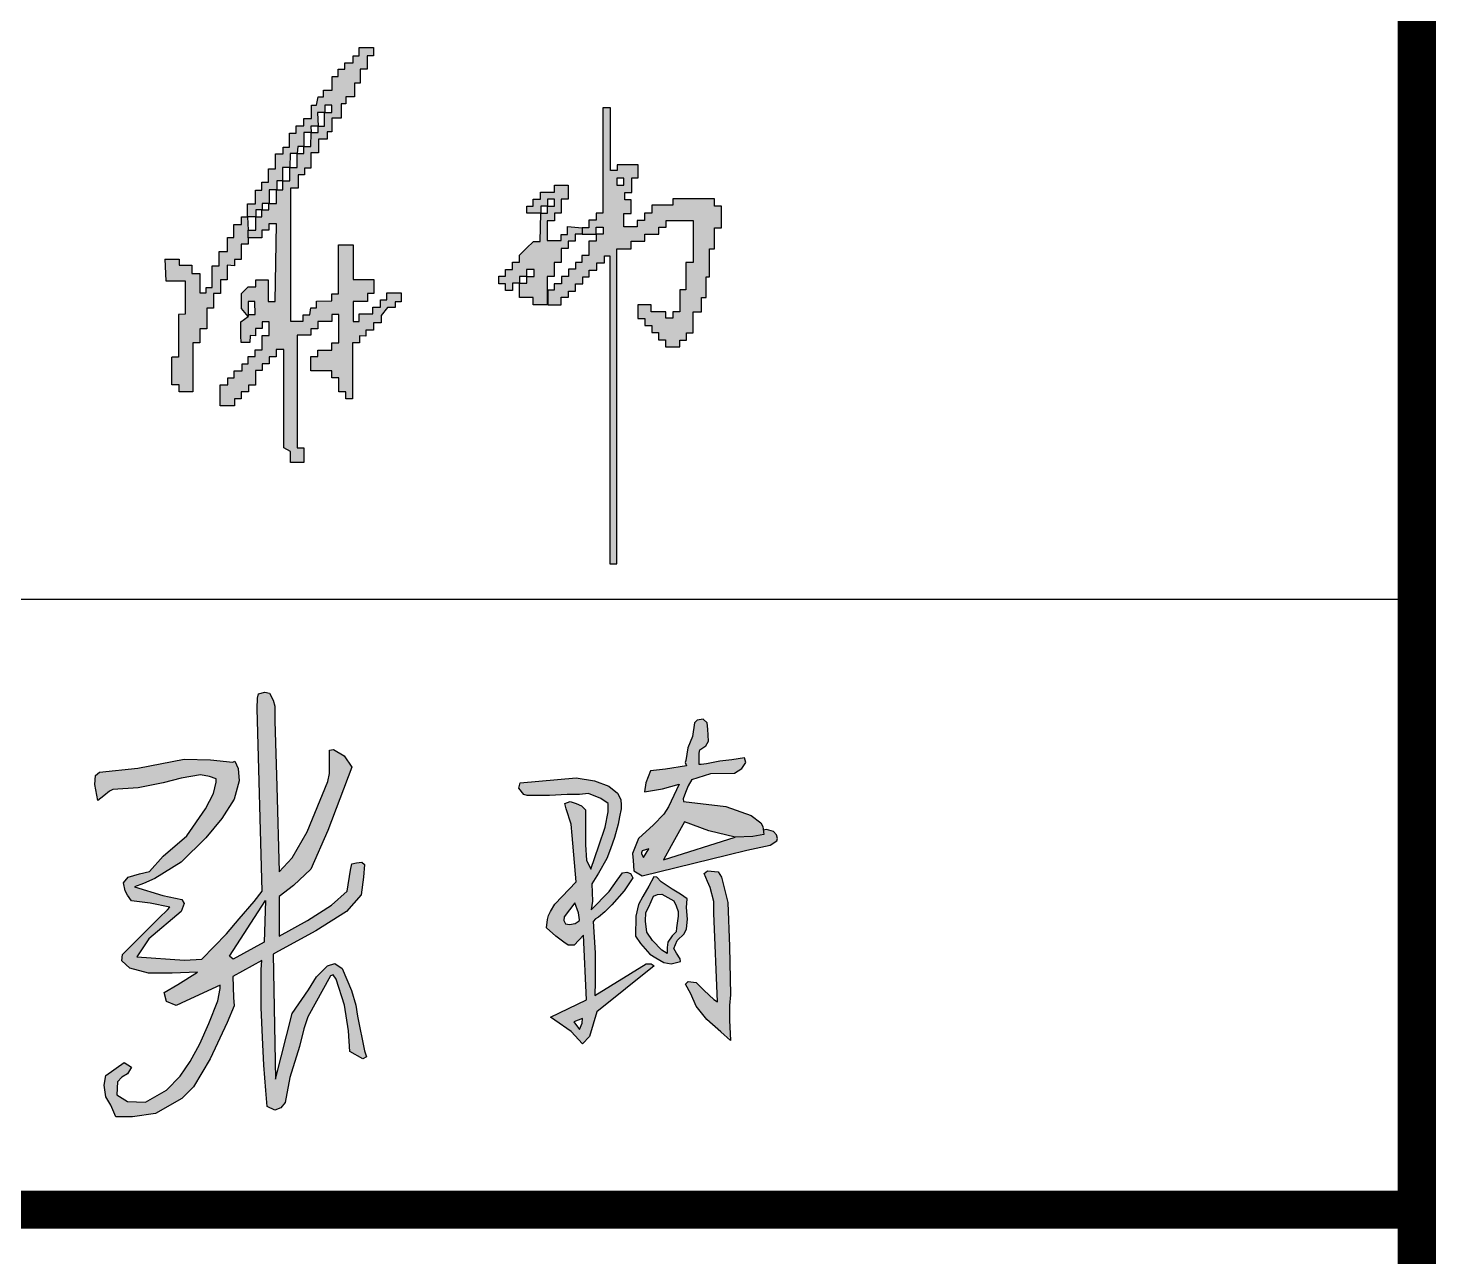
# Model space of a CAD drawing. Header units: inches. Extents: x -1293886 to -986005, y -15154 to 203628.
# Drawn here: x -1215054 to -1213209, y 130166 to 131776 of the extents above; entities that cross this region are included whole.
import ezdxf

# ---------------------------------------------------------------- set-up
doc = ezdxf.new("R2010")
doc.units = ezdxf.units.IN
doc.header["$LTSCALE"] = 100
doc.header["$MEASUREMENT"] = 0
doc.layers.get('0').update_dxf_attribs({"color": 252})
doc.layers.add('TK', color=142, linetype='Continuous')
doc.layers.add('图框', color=7, linetype='Continuous')

# ---------------------------------------------------------------- blocks, each defined once
blk = doc.blocks.new('A$C05385F37')
at = {"layer": 'TK'}
for p, q in [((-8000, -30600), (-1000, -30600)), ((-8000, -31400), (-1000, -31400)), ((-8000, -31400), (-1000, -31400)), ((-8000, -31400.2), (-1000, -31400.2)), ((-8000, -31400.2), (-1000, -31400.2))]:
    blk.add_line(p, q, dxfattribs=at)
at = {"layer": 'TK', "const_width": 50}
for points in [[(-8000, -31400.2), (-1000, -31400.2)], [(-1000, -31400.2), (-8000, -31400.2)], [(-1000, -31400.2), (-8000, -31400.2)]]:
    blk.add_lwpolyline(points, dxfattribs=at)
blk = doc.blocks.new('XIEWEI')
h = blk.add_hatch(color=4)
h.dxf.hatch_style = 1
h.paths.add_polyline_path([(1960753.3, -660033.6), (1960772.3, -660033.6), (1960772.3, -660023), (1960780.7, -660023), (1960780.7, -660004.5), (1960753.3, -660004.5), (1960753.3, -659959.3), (1960734.3, -659959.3), (1960734.3, -660023.5), (1960725.3, -660023.5), (1960725.3, -660032.5), (1960705.2, -660033), (1960705.2, -660042), (1960698, -660042), (1960696.8, -660050.9), (1960687.9, -660050.9), (1960687.9, -660059.3), (1960671.1, -660059.3), (1960671.1, -659885), (1960681.2, -659885), (1960681.2, -659867.6), (1960689.6, -659867.6), (1960689.6, -659858.7), (1960698, -659858.7), (1960698, -659838.6), (1960708, -659838.6), (1960708, -659820.7), (1960719.2, -659820.7), (1960719.2, -659811.2), (1960725.3, -659811.2), (1960725.3, -659793.3), (1960737.6, -659793.3), (1960737.6, -659774.3), (1960743.8, -659774.3), (1960743.8, -659765.4), (1960755, -659765.4), (1960755, -659747.5), (1960762.8, -659747.5), (1960762.8, -659729.1), (1960771.7, -659729.1), (1960771.7, -659711.7), (1960780.1, -659711.7), (1960780.1, -659700.6), (1960761.1, -659700.6), (1960761.1, -659711.7), (1960753.3, -659711.7), (1960753.3, -659720.7), (1960742.7, -659720.7), (1960742.7, -659729.1), (1960733.7, -659729.1), (1960733.7, -659738.6), (1960725.9, -659738.6), (1960725.9, -659756.4), (1960714.7, -659756.4), (1960714.7, -659765.4), (1960707.5, -659765.4), (1960705.3, -659776.2), (1960699, -659776.2), (1960699, -659793.9), (1960688.9, -659793.9), (1960688.9, -659803.4), (1960678.7, -659803.4), (1960678.7, -659812.9), (1960669.9, -659812.9), (1960669.9, -659831.3), (1960661.6, -659831.3), (1960661.6, -659840.2), (1960651.5, -659840.2), (1960651.5, -659859.8), (1960642.6, -659859.8), (1960642.6, -659877), (1960633.7, -659877), (1960633.7, -659887.7), (1960625.5, -659887.7), (1960625.5, -659905.5), (1960614.7, -659905.5), (1960614.7, -659922.6), (1960625.7, -659922.6), (1960625.9, -659913.2), (1960633.9, -659913.2), (1960633.9, -659905.1), (1960643.2, -659905.1), (1960643.2, -659887.2), (1960653.3, -659887.2), (1960653.3, -659875.6), (1960660.9, -659875.6), (1960660.9, -659857.7), (1960670.5, -659857.7), (1960670.6, -659839.7), (1960679.9, -659839.7), (1960680.8, -659830.3), (1960688.8, -659830.3), (1960688.8, -659812), (1960698.2, -659812), (1960698.1, -659803.9), (1960707.6, -659803.9), (1960706.7, -659785.6), (1960716.1, -659785.6), (1960716.1, -659776.2), (1960725.6, -659776.2), (1960725.6, -659785.6), (1960715.7, -659785.6), (1960715.7, -659803.9), (1960707.6, -659803.9), (1960707.6, -659812), (1960698.2, -659812), (1960697.8, -659830.3), (1960688.8, -659830.3), (1960688.8, -659839.7), (1960679.9, -659839.7), (1960679.9, -659857.7), (1960670.5, -659857.7), (1960670.5, -659875.6), (1960661, -659875.6), (1960661, -659887.2), (1960653, -659887.2), (1960653, -659905.1), (1960642.7, -659905.1), (1960642.7, -659913.2), (1960633.7, -659913.2), (1960633.7, -659922.6), (1960625.7, -659922.6), (1960625.7, -659940), (1960615.9, -659940), (1960615.9, -659949.9), (1960633.5, -659949.9), (1960633.5, -659940.2), (1960642.8, -659940.2), (1960642.8, -659931.6), (1960652.8, -659931.6), (1960651, -660033.6), (1960641.9, -660033.6), (1960641.9, -660005.3), (1960625.8, -660005.3), (1960625.8, -660014.5), (1960615.9, -660014.5), (1960606.8, -660022.9), (1960606.8, -660042.7), (1960615.9, -660053), (1960615.9, -660033.6), (1960624.3, -660033.6), (1960625, -660050.6), (1960616.1, -660050.6), (1960615.9, -660053.4), (1960606, -660060.4), (1960606.3, -660078.6), (1960606.7, -660087.4), (1960618.1, -660087.5), (1960618.2, -660078.3), (1960625.5, -660078.6), (1960625.5, -660069), (1960633.9, -660069), (1960633.9, -660060.2), (1960643.1, -660060.2), (1960643.1, -660078.2), (1960634.3, -660078.2), (1960634.3, -660097), (1960625.1, -660097), (1960625.1, -660105.8), (1960615.9, -660105.8), (1960615.9, -660115.4), (1960607.8, -660115.4), (1960607.8, -660124.6), (1960597.5, -660124.6), (1960597.5, -660133.8), (1960589.1, -660133.8), (1960589.1, -660142.9), (1960579.1, -660142.9), (1960579.1, -660170.1), (1960597.9, -660170.1), (1960597.9, -660161), (1960606.7, -660161), (1960606.7, -660152.1), (1960616.3, -660152.1), (1960616.3, -660143.3), (1960625.5, -660143.3), (1960625.5, -660124.2), (1960634.3, -660124.2), (1960634.3, -660115.4), (1960643.1, -660115.4), (1960643.1, -660106.2), (1960652.3, -660106.2), (1960652.3, -660096.6), (1960662.3, -660096.6), (1960662.3, -660225.3), (1960671.1, -660230.2), (1960671.1, -660244.5), (1960688.7, -660244.5), (1960688.7, -660225.3), (1960679.9, -660225.3), (1960680, -660077.6), (1960698, -660077.6), (1960698, -660069.2), (1960707.1, -660069.4), (1960707.1, -660059.8), (1960725.3, -660059.8), (1960725.3, -660050.7), (1960734.6, -660050.7), (1960734.6, -660087.6), (1960725.3, -660087.6), (1960725.3, -660097.4), (1960707.1, -660097.4), (1960707.1, -660105.8), (1960697.7, -660105.8), (1960697.7, -660124.5), (1960725.3, -660124.5), (1960725.3, -660133.8), (1960734.6, -660133.8), (1960734.6, -660142.9), (1960734.6, -660152), (1960744, -660152), (1960744, -660161.1), (1960752.6, -660161.1), (1960752.6, -660142.7), (1960752.4, -660087.6), (1960761.9, -660087.6), (1960761.9, -660078.4), (1960769.8, -660078.9), (1960769.8, -660071), (1960780, -660071), (1960780, -660061.6), (1960790.3, -660061.6), (1960790.3, -660052.1), (1960798.6, -660041.4), (1960808.6, -660041.4), (1960808.6, -660034.2), (1960816.5, -660034.2), (1960816.5, -660022.4), (1960797.5, -660022.4), (1960797.5, -660031.4), (1960789.1, -660031.4), (1960789.1, -660040.9), (1960779, -660040.9), (1960779, -660049.8), (1960761.1, -660049.8), (1960761.1, -660059.9), (1960753.3, -660059.9)])
h = blk.add_hatch(color=4)
h.dxf.hatch_style = 1
h.paths.add_polyline_path([(1961081.2, -659936), (1961081.2, -659945.5), (1961071.9, -659945.5), (1961071.9, -659954.5), (1961062.3, -659954.5), (1961062.3, -659973.2), (1961053.3, -659973.2), (1961053.3, -659982.5), (1961045.1, -659982.5), (1961045.1, -659991.1), (1961035.7, -659991.1), (1961035.7, -660000.9), (1961026.5, -660000.9), (1961026.5, -660010.4), (1961017, -660010.4), (1961017, -660018.8), (1961008.6, -660018.8), (1961008.6, -660037.8), (1961026, -660037.8), (1961026, -660027.8), (1961035.5, -660027.8), (1961035.5, -660019.9), (1961045, -660019.9), (1961045, -660010.4), (1961054.5, -660010.4), (1961054.5, -660001.4), (1961062.9, -660001.4), (1961062.9, -659992.5), (1961073, -659992.5), (1961073, -659983), (1961083, -659983), (1961083, -659973.5), (1961089.9, -659973.5), (1961090, -660377.6), (1961099.1, -660377.6), (1961099.1, -659964.3), (1961117.7, -659964.3), (1961117.7, -659954.6), (1961135.9, -659954.6), (1961135.9, -659945.3), (1961154.1, -659945.3), (1961154.1, -659936), (1961163.8, -659936), (1961163.8, -659927.5), (1961199, -659927.5), (1961199, -659982.4), (1961189.7, -659982.4), (1961189.7, -660018.4), (1961181.6, -660018.4), (1961181.6, -660047), (1961172.3, -660047), (1961172.3, -660055.5), (1961163.4, -660055.5), (1961163.4, -660047), (1961144, -660047), (1961144, -660038.1), (1961126.6, -660038.1), (1961126.6, -660055.9), (1961135.9, -660055.9), (1961135.9, -660065.2), (1961144.8, -660065.2), (1961144.8, -660074.1), (1961153.7, -660074.1), (1961153.7, -660083.7), (1961163, -660083.7), (1961163, -660093), (1961181.6, -660093), (1961181.6, -660084.1), (1961190.5, -660084.1), (1961190.5, -660074.5), (1961199, -660074.5), (1961199, -660057.4), (1961199, -660047), (1961210.2, -660047), (1961210.2, -660037.7), (1961210.2, -660028.1), (1961216, -660028.1), (1961216, -660001.4), (1961220.6, -660001.4), (1961220.6, -659982.4), (1961220.6, -659972), (1961220.6, -659964.7), (1961227.2, -659964.7), (1961227.2, -659936.8), (1961236.1, -659936.8), (1961236.1, -659908.6), (1961227.2, -659908.6), (1961227.2, -659898.9), (1961172.3, -659898.9), (1961172.3, -659907.4), (1961144.8, -659907.4), (1961144.8, -659917.9), (1961135.5, -659917.9), (1961135.5, -659927.2), (1961125.9, -659927.2), (1961125.9, -659935.7), (1961108.1, -659935.7), (1961108.1, -659918.3), (1961117.7, -659918.3), (1961117.7, -659900.1), (1961109.6, -659900.1), (1961109.6, -659890.7), (1961118.6, -659890.7), (1961118.6, -659880.4), (1961118.6, -659871.4), (1961127.2, -659871.4), (1961127.2, -659854.3), (1961108.7, -659854.3), (1961099.7, -659854.3), (1961099.7, -659862), (1961090.7, -659862), (1961090.7, -659779.9), (1961080.6, -659779.9), (1961080.6, -659917.9), (1961071.9, -659917.9), (1961071.9, -659926.8), (1961062.4, -659926.8), (1961062.4, -659936.9), (1961053.5, -659936.9), (1961053.5, -659945.5), (1961071.9, -659945.5), (1961071.9, -659936)])
h.paths.add_polyline_path([(1961099.1, -659881), (1961099.1, -659871.8), (1961108.1, -659871.8), (1961108.1, -659881)], flags=16)
h = blk.add_hatch(color=4)
h.dxf.hatch_style = 1
h.paths.add_polyline_path([(1960998.7, -659954.7), (1960989.9, -659954.7), (1960980.6, -659963.8), (1960971.4, -659973), (1960971.4, -659982.1), (1960962.3, -659982.1), (1960962.3, -659991.6), (1960953.2, -659991.6), (1960953.2, -660000.4), (1960944.5, -660000.4), (1960944.5, -660010.2), (1960953.3, -660010.2), (1960953.3, -660019), (1960962.5, -660019), (1960962.5, -660009.7), (1960971.5, -660009.7), (1960971.6, -660000.7), (1960980.6, -660000.7), (1960980.6, -659991.5), (1960990.8, -659991.5), (1960990.8, -660000.6), (1960980.9, -660000.6), (1960980.9, -660009.7), (1960971.5, -660009.7), (1960971.5, -660028.2), (1960989.6, -660028.2), (1960989.6, -660037.7), (1961007.6, -660037.7), (1961007.6, -660000.8), (1961017, -660000.8), (1961017, -659982.3), (1961026.3, -659982.3), (1961026.3, -659964), (1961035.3, -659964), (1961035.3, -659954.5), (1961044.3, -659954.5), (1961044.3, -659945.5), (1961053.5, -659945.5), (1961053.5, -659936.9), (1961034.3, -659935.4), (1961034.3, -659945.7), (1961026.3, -659945.7), (1961026.3, -659953.7), (1961017.8, -659953.7), (1961007.9, -659953.7), (1961007.9, -659945.1), (1961007.9, -659927.8), (1961017.3, -659927.8), (1961017.3, -659917.8), (1961026, -659917.8), (1961026, -659899.3), (1961035.1, -659899.3), (1961035.1, -659881), (1961017.4, -659881), (1961017.4, -659890.3), (1961008, -659890.3), (1960998.8, -659890.3), (1960998.8, -659899.6), (1960989.6, -659899.6), (1960989.6, -659908.4), (1960980.9, -659908.4), (1960980.9, -659917.7), (1960999.4, -659917.7), (1960999.4, -659908.8), (1961008, -659908.8), (1961008.1, -659899.5), (1961017.2, -659899.5), (1961017.2, -659908.8), (1961008, -659908.8), (1961008, -659917.7), (1960999.4, -659917.7)])
h = blk.add_hatch(color=4)
h.dxf.hatch_style = 1
h.paths.add_polyline_path([(1960561.4, -660042.1), (1960570.2, -660042.1), (1960570.2, -660023.1), (1960579.7, -660023.1), (1960579.3, -660005.1), (1960588.3, -660005.1), (1960588.3, -659986.1), (1960598, -659986.8), (1960598, -659978.6), (1960606.6, -659978.6), (1960606.6, -659958.5), (1960615.9, -659958.5), (1960615.9, -659949.9), (1960615.9, -659940), (1960614.7, -659922.6), (1960607.1, -659922.6), (1960607.1, -659932.7), (1960596.9, -659932.7), (1960596.9, -659949.8), (1960588.7, -659949.8), (1960588.7, -659968.2), (1960577.9, -659968.2), (1960577.9, -659986.6), (1960568.4, -659986.6), (1960568.4, -659997.4), (1960568.4, -660015.1), (1960560.8, -660015.1), (1960560.8, -660022.1), (1960552.6, -660022.1), (1960552.6, -659996.7), (1960541.8, -659996.7), (1960541.8, -659985.9), (1960525.3, -659985.9), (1960525.3, -659978), (1960506.7, -659978), (1960507.7, -660006.3), (1960533.3, -660006.3), (1960533.3, -660050.2), (1960524.6, -660050.6), (1960524.6, -660106.4), (1960515.6, -660106.4), (1960515.5, -660142.6), (1960525.3, -660142.6), (1960525.3, -660151.8), (1960543.4, -660151.8), (1960543.4, -660087.9), (1960552.5, -660087.9), (1960552.5, -660069.3), (1960561.4, -660069.3)])
at = {"color": 4}
for points in [[(1960506.7, -659978), (1960525.3, -659978), (1960525.3, -659985.9), (1960541.8, -659985.9), (1960541.8, -659996.7), (1960552.6, -659996.7), (1960552.6, -660022.1), (1960560.8, -660022.1), (1960560.8, -660015.1), (1960568.4, -660015.1), (1960568.4, -659997.4), (1960568.4, -659986.6), (1960577.9, -659986.6), (1960577.9, -659968.2), (1960588.7, -659968.2), (1960588.7, -659949.8), (1960596.9, -659949.8), (1960596.9, -659932.7), (1960607.1, -659932.7), (1960607.1, -659922.6), (1960614.7, -659922.6), (1960614.7, -659905.5), (1960625.5, -659905.5), (1960625.5, -659887.7), (1960633.7, -659887.7), (1960633.7, -659877), (1960642.6, -659877), (1960642.6, -659859.8), (1960651.5, -659859.8), (1960651.5, -659840.2), (1960661.6, -659840.2), (1960661.6, -659831.3), (1960669.9, -659831.3), (1960669.9, -659812.9), (1960678.7, -659812.9), (1960678.7, -659803.4), (1960688.9, -659803.4), (1960688.9, -659793.9), (1960699, -659793.9), (1960699, -659776.2), (1960705.3, -659776.2), (1960707.5, -659765.4), (1960714.7, -659765.4), (1960714.7, -659756.4), (1960725.9, -659756.4), (1960725.9, -659738.6), (1960733.7, -659738.6), (1960733.7, -659729.1), (1960742.7, -659729.1), (1960742.7, -659720.7), (1960753.3, -659720.7), (1960753.3, -659711.7), (1960761.1, -659711.7), (1960761.1, -659700.6), (1960780.1, -659700.6), (1960780.1, -659711.7), (1960771.7, -659711.7), (1960771.7, -659729.1), (1960762.8, -659729.1), (1960762.8, -659747.5), (1960755, -659747.5), (1960755, -659765.4), (1960743.8, -659765.4), (1960743.8, -659774.3), (1960737.6, -659774.3), (1960737.6, -659793.3), (1960725.3, -659793.3), (1960725.3, -659811.2), (1960719.2, -659811.2), (1960719.2, -659820.7), (1960708, -659820.7), (1960708, -659838.6), (1960698, -659838.6), (1960698, -659858.7), (1960689.6, -659858.7), (1960689.6, -659867.6), (1960681.2, -659867.6), (1960681.2, -659885), (1960671.1, -659885), (1960671.1, -660059.3), (1960687.9, -660059.3), (1960687.9, -660050.9), (1960696.8, -660050.9), (1960698, -660042), (1960705.2, -660042), (1960705.2, -660033), (1960725.3, -660032.5), (1960725.3, -660023.5), (1960734.3, -660023.5), (1960734.3, -659959.3), (1960753.3, -659959.3), (1960753.3, -660004.5), (1960780.7, -660004.5), (1960780.7, -660023), (1960772.3, -660023), (1960772.3, -660033.6), (1960753.3, -660033.6), (1960753.3, -660059.9), (1960761.1, -660059.9), (1960761.1, -660049.8), (1960779, -660049.8), (1960779, -660040.9), (1960789.1, -660040.9), (1960789.1, -660031.4), (1960797.5, -660031.4), (1960797.5, -660022.4), (1960816.5, -660022.4), (1960816.5, -660034.2), (1960808.6, -660034.2), (1960808.6, -660041.4), (1960798.6, -660041.4), (1960790.3, -660052.1), (1960790.3, -660061.6), (1960780, -660061.6), (1960780, -660071), (1960769.8, -660071), (1960769.8, -660078.9), (1960761.9, -660078.4), (1960761.9, -660087.6), (1960752.4, -660087.6), (1960752.6, -660142.7), (1960752.6, -660161.1), (1960744, -660161.1), (1960744, -660152), (1960734.6, -660152), (1960734.6, -660142.9), (1960734.6, -660133.8), (1960725.3, -660133.8), (1960725.3, -660124.5), (1960697.7, -660124.5), (1960697.7, -660105.8), (1960707.1, -660105.8), (1960707.1, -660097.4), (1960725.3, -660097.4), (1960725.3, -660087.6), (1960734.6, -660087.6), (1960734.6, -660050.7), (1960725.3, -660050.7), (1960725.3, -660059.8), (1960707.1, -660059.8), (1960707.1, -660069.4), (1960698, -660069.2), (1960698, -660077.6), (1960680, -660077.6), (1960679.9, -660225.3), (1960688.7, -660225.3), (1960688.7, -660244.5), (1960671.1, -660244.5), (1960671.1, -660230.2), (1960662.3, -660225.3), (1960662.3, -660096.6), (1960652.3, -660096.6), (1960652.3, -660106.2), (1960643.1, -660106.2), (1960643.1, -660115.4), (1960634.3, -660115.4), (1960634.3, -660124.2), (1960625.5, -660124.2), (1960625.5, -660143.3), (1960616.3, -660143.3), (1960616.3, -660152.1), (1960606.7, -660152.1), (1960606.7, -660161), (1960597.9, -660161), (1960597.9, -660170.1), (1960579.1, -660170.1), (1960579.1, -660142.9), (1960589.1, -660142.9), (1960589.1, -660133.8), (1960597.5, -660133.8), (1960597.5, -660124.6), (1960607.8, -660124.6), (1960607.8, -660115.4), (1960615.9, -660115.4), (1960615.9, -660105.8), (1960625.1, -660105.8), (1960625.1, -660097), (1960634.3, -660097), (1960634.3, -660078.2), (1960643.1, -660078.2), (1960643.1, -660060.2), (1960633.9, -660060.2), (1960633.9, -660069), (1960625.5, -660069), (1960625.5, -660078.6), (1960618.2, -660078.3), (1960618.1, -660087.5), (1960606.7, -660087.4), (1960606.7, -660087.4), (1960606.3, -660078.6), (1960606, -660060.4), (1960615.9, -660053.4), (1960615.9, -660053.4), (1960616.1, -660050.6), (1960625, -660050.6), (1960624.3, -660033.6), (1960615.9, -660033.6), (1960615.9, -660053), (1960606.8, -660042.7), (1960606.8, -660022.9), (1960615.9, -660014.5), (1960625.8, -660014.5), (1960625.8, -660005.3), (1960641.9, -660005.3), (1960641.9, -660033.6), (1960641.9, -660033.6), (1960641.9, -660033.6), (1960651, -660033.6), (1960651, -660033.6), (1960651, -660033.6)], [(1960615.9, -659949.9), (1960615.9, -659940), (1960625.7, -659940), (1960625.7, -659922.6), (1960633.7, -659922.6), (1960633.7, -659913.2), (1960642.7, -659913.2), (1960642.7, -659905.1), (1960653, -659905.1), (1960653, -659887.2), (1960661, -659887.2), (1960661, -659875.6), (1960670.5, -659875.6), (1960670.5, -659857.7), (1960679.9, -659857.7), (1960679.9, -659839.7), (1960688.8, -659839.7), (1960688.8, -659830.3), (1960697.8, -659830.3), (1960698.2, -659812), (1960707.6, -659812), (1960707.6, -659803.9), (1960715.7, -659803.9), (1960715.7, -659785.6), (1960725.6, -659785.6), (1960725.6, -659776.2), (1960716.1, -659776.2), (1960716.1, -659785.6), (1960706.7, -659785.6), (1960707.6, -659803.9), (1960698.1, -659803.9), (1960698.2, -659812), (1960688.8, -659812), (1960688.8, -659830.3), (1960680.8, -659830.3), (1960679.9, -659839.7), (1960670.6, -659839.7), (1960670.5, -659857.7), (1960660.9, -659857.7), (1960660.9, -659875.6), (1960653.3, -659875.6), (1960653.3, -659887.2), (1960643.2, -659887.2), (1960643.2, -659905.1), (1960633.9, -659905.1), (1960633.9, -659913.2), (1960625.9, -659913.2), (1960625.7, -659922.6), (1960614.7, -659922.6), (1960615.9, -659940)], [(1961090, -660377.6), (1961099.1, -660377.6), (1961099.1, -659964.3), (1961117.7, -659964.3), (1961117.7, -659954.6), (1961135.9, -659954.6), (1961135.9, -659945.3), (1961154.1, -659945.3), (1961154.1, -659936), (1961163.8, -659936), (1961163.8, -659927.5), (1961199, -659927.5), (1961199, -659982.4), (1961189.7, -659982.4), (1961189.7, -660018.4), (1961181.6, -660018.4), (1961181.6, -660047), (1961172.3, -660047), (1961172.3, -660055.5), (1961163.4, -660055.5), (1961163.4, -660047), (1961144, -660047), (1961144, -660038.1), (1961126.6, -660038.1), (1961126.6, -660055.9), (1961135.9, -660055.9), (1961135.9, -660065.2), (1961144.8, -660065.2), (1961144.8, -660074.1), (1961153.7, -660074.1), (1961153.7, -660083.7), (1961163, -660083.7), (1961163, -660093), (1961181.6, -660093), (1961181.6, -660084.1), (1961190.5, -660084.1), (1961190.5, -660074.5), (1961199, -660074.5), (1961199, -660057.4), (1961199, -660047), (1961210.2, -660047), (1961210.2, -660037.7), (1961210.2, -660028.1), (1961216, -660028.1), (1961216, -660001.4), (1961220.6, -660001.4), (1961220.6, -659982.4), (1961220.6, -659972), (1961220.6, -659964.7), (1961227.2, -659964.7), (1961227.2, -659936.8), (1961236.1, -659936.8), (1961236.1, -659908.6), (1961227.2, -659908.6), (1961227.2, -659898.9), (1961172.3, -659898.9), (1961172.3, -659907.4), (1961144.8, -659907.4), (1961144.8, -659917.9), (1961135.5, -659917.9), (1961135.5, -659927.2), (1961125.9, -659927.2), (1961125.9, -659935.7), (1961108.1, -659935.7), (1961108.1, -659918.3), (1961117.7, -659918.3), (1961117.7, -659900.1), (1961109.6, -659900.1), (1961109.6, -659890.7), (1961118.6, -659890.7), (1961118.6, -659880.4), (1961118.6, -659871.4), (1961127.2, -659871.4), (1961127.2, -659854.3), (1961108.7, -659854.3), (1961099.7, -659854.3), (1961099.7, -659862), (1961090.7, -659862), (1961090.7, -659779.9), (1961080.6, -659779.9), (1961080.6, -659917.9), (1961071.9, -659917.9), (1961071.9, -659926.8), (1961062.4, -659926.8), (1961062.4, -659936.9), (1961053.5, -659936.9), (1961053.5, -659945.5), (1961071.9, -659945.5), (1961071.9, -659936), (1961081.2, -659936), (1961081.2, -659945.5), (1961071.9, -659945.5), (1961071.9, -659954.5), (1961062.3, -659954.5), (1961062.3, -659973.2), (1961053.3, -659973.2), (1961053.3, -659982.5), (1961045.1, -659982.5), (1961045.1, -659991.1), (1961035.7, -659991.1), (1961035.7, -660000.9), (1961026.5, -660000.9), (1961026.5, -660010.4), (1961017, -660010.4), (1961017, -660018.8), (1961008.6, -660018.8), (1961008.6, -660037.8), (1961026, -660037.8), (1961026, -660027.8), (1961035.5, -660027.8), (1961035.5, -660019.9), (1961045, -660019.9), (1961045, -660010.4), (1961054.5, -660010.4), (1961054.5, -660001.4), (1961062.9, -660001.4), (1961062.9, -659992.5), (1961073, -659992.5), (1961073, -659983), (1961083, -659983), (1961083, -659973.5), (1961089.9, -659973.5), (1961090, -660377.6)], [(1960999.4, -659917.7), (1960980.9, -659917.7), (1960980.9, -659908.4), (1960989.6, -659908.4), (1960989.6, -659899.6), (1960998.8, -659899.6), (1960998.8, -659890.3), (1961008, -659890.3), (1961017.4, -659890.3), (1961017.4, -659881), (1961035.1, -659881), (1961035.1, -659899.3), (1961026, -659899.3), (1961026, -659917.8), (1961017.3, -659917.8), (1961017.3, -659927.8), (1961007.9, -659927.8), (1961007.9, -659945.1), (1961007.9, -659953.7), (1961017.8, -659953.7), (1961026.3, -659953.7), (1961026.3, -659945.7), (1961034.3, -659945.7), (1961034.3, -659935.4), (1961053.5, -659936.9), (1961053.5, -659945.5), (1961044.3, -659945.5), (1961044.3, -659954.5), (1961035.3, -659954.5), (1961035.3, -659964), (1961026.3, -659964), (1961026.3, -659982.3), (1961017, -659982.3), (1961017, -660000.8), (1961007.6, -660000.8), (1961007.6, -660037.7), (1960989.6, -660037.7), (1960989.6, -660028.2), (1960971.5, -660028.2), (1960971.5, -660009.7), (1960980.9, -660009.7), (1960980.9, -660000.6), (1960990.8, -660000.6), (1960990.8, -659991.5), (1960980.9, -659991.5), (1960980.6, -659991.5), (1960980.6, -660000.7), (1960971.6, -660000.7), (1960971.5, -660009.7), (1960962.5, -660009.7), (1960962.5, -660019), (1960953.3, -660019), (1960953.3, -660010.2), (1960944.5, -660010.2), (1960944.5, -660000.4), (1960953.2, -660000.4), (1960953.2, -659991.6), (1960962.3, -659991.6), (1960962.3, -659982.1), (1960971.4, -659982.1), (1960971.4, -659973), (1960980.6, -659963.8), (1960980.6, -659963.8), (1960989.9, -659954.7), (1960998.7, -659954.7), (1960999.4, -659917.7)], [(1961099.1, -659872), (1961099.1, -659881), (1961108.1, -659881), (1961108.1, -659871.8), (1961099.1, -659871.8)], [(1961008, -659908.8), (1961017.2, -659908.8), (1961017.2, -659899.5), (1961008.1, -659899.5), (1961008, -659908.8)], [(1960999.4, -659908.8), (1960999.4, -659917.7), (1961008, -659917.7), (1961008, -659908.8), (1960999.4, -659908.8)], [(1960651, -660033.6), (1960652.8, -659931.6), (1960642.8, -659931.6), (1960642.8, -659940.2), (1960633.5, -659940.2), (1960633.5, -659949.9), (1960615.9, -659949.9), (1960615.9, -659958.5), (1960606.6, -659958.5), (1960606.6, -659978.6), (1960598, -659978.6), (1960598, -659986.8), (1960588.3, -659986.1), (1960588.3, -660005.1), (1960579.3, -660005.1), (1960579.7, -660023.1), (1960570.2, -660023.1), (1960570.2, -660042.1), (1960561.4, -660042.1), (1960561.4, -660069.3), (1960552.5, -660069.3), (1960552.5, -660087.9), (1960543.4, -660087.9), (1960543.4, -660151.8), (1960525.3, -660151.8), (1960525.3, -660142.6), (1960515.5, -660142.6), (1960515.6, -660106.4)], [(1960506.7, -659978), (1960507.7, -660006.3), (1960533.3, -660006.3), (1960533.3, -660050.2), (1960524.6, -660050.6), (1960524.6, -660106.4), (1960515.6, -660106.4)]]:
    blk.add_lwpolyline(points, dxfattribs=at)
blk = doc.blocks.new('张琦')
h = blk.add_hatch(color=4)
h.dxf.hatch_style = 1
h.paths.add_polyline_path([(1960641.2, -660389.7), (1960630.9, -660403.3), (1960611.4, -660426), (1960594.5, -660445.5), (1960562.1, -660478.5), (1960539.4, -660479.8), (1960476.9, -660475.7), (1960492.7, -660452), (1960535, -660416.3), (1960539, -660405.8), (1960536.3, -660400.5), (1960511.2, -660395.2), (1960474.1, -660384), (1960486, -660379.6), (1960500.6, -660372.9), (1960535.3, -660351.6), (1960567.4, -660319.6), (1960588.7, -660294.2), (1960604.8, -660268.9), (1960611.4, -660244.8), (1960610.1, -660228.8), (1960605.5, -660219.3), (1960602.8, -660220.3), (1960573.8, -660217.6), (1960539.2, -660216.5), (1960478.4, -660228.2), (1960428.3, -660233.6), (1960423, -660237.8), (1960422.2, -660249.7), (1960425.9, -660270.6), (1960434, -660264.7), (1960441.4, -660258.3), (1960445.7, -660256.2), (1960478.7, -660254), (1960511.7, -660247.6), (1960535.2, -660241.3), (1960560.7, -660237), (1960572.5, -660239.1), (1960581, -660242.3), (1960581, -660246.6), (1960577.8, -660261.5), (1960567.1, -660281.7), (1960542.6, -660316.9), (1960511.7, -660343.5), (1960493.6, -660363.7), (1960480.8, -660366.9), (1960465.9, -660371.2), (1960459.5, -660378.6), (1960461.7, -660389.3), (1960464.9, -660394.6), (1960470.2, -660402.1), (1960494.7, -660405.3), (1960520.3, -660410.6), (1960517.1, -660413.8), (1960506.4, -660424.4), (1960478.7, -660452.1), (1960458.5, -660472.4), (1960457.4, -660480.9), (1960468.1, -660490.5), (1960492.6, -660496.9), (1960523.5, -660496.9), (1960556.5, -660495.8), (1960530.9, -660511.8), (1960512.8, -660522.4), (1960516, -660534.1), (1960528.8, -660539.5), (1960541.6, -660533.1), (1960586.3, -660512.8), (1960586.3, -660517.1), (1960583.1, -660533.1), (1960571.4, -660562.9), (1960559.7, -660589.5), (1960546.9, -660612.9), (1960534.1, -660632.1), (1960516, -660650.2), (1960488.3, -660666.2), (1960464.9, -660665.1), (1960451, -660656.6), (1960451.6, -660639.6), (1960457.4, -660633.2), (1960464.9, -660628.9), (1960470.2, -660620.4), (1960460.6, -660614), (1960436.6, -660631), (1960434.4, -660644), (1960436.6, -660659.2), (1960443.1, -660670), (1960449.6, -660685.2), (1960471.3, -660685.2), (1960501.6, -660680.8), (1960536.3, -660661.3), (1960551.5, -660646.2), (1960573.2, -660609.3), (1960595.4, -660561.7), (1960604.7, -660539.7), (1960603.9, -660528.7), (1960603, -660501.6), (1960641.1, -660480.4), (1960640.3, -660492.3), (1960640.3, -660542.2), (1960642, -660581.2), (1960643.7, -660617.6), (1960646.2, -660650.6), (1960647.9, -660671.8), (1960658.1, -660676.8), (1960665.7, -660673.5), (1960671.6, -660666.7), (1960677.5, -660633.7), (1960690.2, -660593), (1960696.2, -660570.2), (1960701.3, -660554.1), (1960730.9, -660500.7), (1960734.3, -660499.1), (1960738.5, -660505), (1960749.5, -660538.8), (1960754.6, -660572.7), (1960755.5, -660586.3), (1960756.3, -660599.8), (1960773.2, -660609.1), (1960778.3, -660606.6), (1960775.7, -660598.8), (1960766.3, -660553.5), (1960764.4, -660539.1), (1960758.6, -660519.9), (1960746.1, -660491.1), (1960736.5, -660484.4), (1960726.9, -660487.3), (1960712.5, -660501.7), (1960702, -660519), (1960680.8, -660549.7), (1960658.7, -660636.1), (1960655.9, -660471.9), (1960662.7, -660468.3), (1960711.6, -660441.5), (1960752.1, -660416.4), (1960771.1, -660394.2), (1960774.2, -660371.3), (1960775.7, -660354.5), (1960771.9, -660351.5), (1960765, -660352.2), (1960758.9, -660353.8), (1960757.4, -660362.2), (1960752.8, -660389.6), (1960732.2, -660408), (1960700.9, -660427.8), (1960663.5, -660448.4), (1960663.5, -660396.5), (1960682.6, -660382), (1960705.3, -660360.6), (1960727.4, -660310.1), (1960759, -660227), (1960748.9, -660212), (1960734.8, -660203.7), (1960729.9, -660204.7), (1960729.9, -660235.1), (1960727.3, -660245.9), (1960700.4, -660311.6), (1960680.6, -660345.7), (1960663.8, -660364), (1960660.6, -660252.3), (1960658.2, -660166.1), (1960658.2, -660147), (1960655.8, -660139), (1960651, -660130.2), (1960644.7, -660128.7), (1960636.7, -660131), (1960635.1, -660136.6), (1960634.7, -660150.2)])
h.paths.add_polyline_path([(1960645.6, -660401.8), (1960644.2, -660456.4), (1960603.5, -660478.6), (1960598.4, -660474.9)], flags=16)
h = blk.add_hatch(color=4)
h.dxf.hatch_style = 1
h.paths.add_polyline_path([(1961249.1, -660278.7), (1961193.9, -660272.2), (1961193.2, -660268.4), (1961196.5, -660260.2), (1961199.9, -660251.6), (1961204.7, -660243.2), (1961229.4, -660235.4), (1961260.7, -660235), (1961270.3, -660228.9), (1961275.5, -660221), (1961273.8, -660214.9), (1961257.2, -660217.6), (1961241.5, -660219.3), (1961224, -660222.8), (1961217, -660223.7), (1961214.4, -660223.7), (1961214.4, -660214.9), (1961214.4, -660208.8), (1961215.3, -660204.5), (1961223.1, -660199.2), (1961226.6, -660193.1), (1961225.8, -660177.4), (1961224.9, -660168.7), (1961219.7, -660164.3), (1961211.8, -660165.2), (1961208.3, -660168.7), (1961205.7, -660187), (1961199.6, -660201.8), (1961197, -660218.4), (1961196.1, -660221), (1961197.8, -660225.4), (1961170.2, -660229.7), (1961150.5, -660231.7), (1961144.5, -660247.5), (1961142.6, -660259.3), (1961166.2, -660255.4), (1961187.9, -660249.4), (1961174.1, -660279), (1961168.2, -660288.8), (1961154.4, -660302.6), (1961134.7, -660320.4), (1961126.8, -660340.1), (1961127.8, -660349.3), (1961128.8, -660362.8), (1961139.5, -660369.6), (1961251.9, -660341.9), (1961276.9, -660335.7), (1961307.5, -660329.1), (1961316, -660323.5), (1961317, -660320.7), (1961315.5, -660315.5), (1961311.8, -660311.2), (1961305.7, -660309.4), (1961302.4, -660308.9), (1961298.3, -660309.5), (1961298.9, -660315.1), (1961284.5, -660318), (1961261.3, -660318.7), (1961167.5, -660348.6), (1961177.8, -660330), (1961195.2, -660298.8), (1961226.9, -660310.4), (1961261.3, -660318.7), (1961284.5, -660318), (1961298.9, -660315.1), (1961297.9, -660304.6), (1961295, -660299.8), (1961282.6, -660290.2)])
h.paths.add_polyline_path([(1961148.3, -660334.1), (1961141.5, -660345.5), (1961138.8, -660340.8), (1961138.8, -660339.5), (1961139.5, -660336.8)], flags=16)
h = blk.add_hatch(color=4)
h.dxf.hatch_style = 1
h.paths.add_polyline_path([(1961072.1, -660360.9), (1961066.7, -660348.8), (1961065.4, -660328.6), (1961065.4, -660307.1), (1961065.4, -660282.9), (1961060, -660277.5), (1961053.2, -660274.8), (1961045.2, -660272.1), (1961038.4, -660274.8), (1961039.8, -660281.6), (1961046.5, -660301.7), (1961047.9, -660316.5), (1961053.2, -660377.1), (1961025, -660406.7), (1961019.6, -660416.1), (1961016.9, -660421.5), (1961015.6, -660426.8), (1961014.2, -660437.6), (1961026.3, -660448.4), (1961037.1, -660456.4), (1961042.5, -660460.5), (1961050.6, -660460.5), (1961062.7, -660447), (1961066.7, -660531.8), (1961019.6, -660554.6), (1961025, -660558.7), (1961046.5, -660573.5), (1961061.3, -660589.6), (1961070.7, -660580.2), (1961080.2, -660547.9), (1961155.5, -660487.4), (1961151.5, -660484.7), (1961144.8, -660484.7), (1961077.6, -660526.1), (1961078.1, -660508.2), (1961078.1, -660470.4), (1961075.5, -660429.4), (1961078.6, -660425.7), (1961082.3, -660423.6), (1961090.7, -660416.8), (1961099.7, -660407.3), (1961115.9, -660389), (1961127.5, -660372.1), (1961125.9, -660369.5), (1961124.4, -660366.4), (1961119.6, -660364.8), (1961113.8, -660365.3), (1961107, -660375.3), (1961096.5, -660390), (1961072.8, -660414.2), (1961074.4, -660402.6), (1961073.7, -660379.9), (1961082.2, -660366.1), (1961093.4, -660346.9), (1961098.2, -660334.2), (1961103.5, -660319.3), (1961108.3, -660301.8), (1961109.9, -660292.2), (1961112, -660281.6), (1961112, -660276.8), (1961111.5, -660269.4), (1961107.2, -660260.9), (1961096.1, -660251.8), (1961076.9, -660244.9), (1961053.2, -660241), (1960979.6, -660247.5), (1960979.2, -660249.3), (1960977.9, -660254.7), (1960984.6, -660262.7), (1960988.7, -660264.1), (1961000.8, -660264.1), (1961018.3, -660264.1), (1961041.1, -660262.7), (1961057.3, -660262.7), (1961069.4, -660261.4), (1961085.5, -660268.1), (1961095, -660274.8), (1961095, -660285.6), (1961090.9, -660305.8), (1961082.9, -660330)])
h.paths.add_polyline_path([(1961051.3, -660404.7), (1961056.3, -660418.1), (1961057.6, -660428.2), (1961051.7, -660432.1), (1961044.2, -660433.4), (1961038.9, -660432.5), (1961036.7, -660428.1), (1961037.3, -660423.3)], flags=16)
h.paths.add_polyline_path([(1961061.4, -660556.6), (1961061, -660562.4), (1961057.4, -660571), (1961050.2, -660560.6)], flags=16)
h = blk.add_hatch(color=4)
h.dxf.hatch_style = 1
h.paths.add_polyline_path([(1961251.8, -660404.4), (1961243.8, -660371), (1961239.2, -660364.1), (1961225.3, -660362.9), (1961220.7, -660366.4), (1961225.3, -660376.8), (1961228.8, -660384.8), (1961233.4, -660403.3), (1961233.4, -660418.2), (1961238.2, -660534.5), (1961233.5, -660531.7), (1961220.7, -660519.6), (1961210.3, -660509.2), (1961200, -660508.1), (1961196.5, -660511.5), (1961203.4, -660524.2), (1961210.3, -660540.3), (1961224.2, -660557.6), (1961242.6, -660573.8), (1961255.3, -660585.3), (1961254.1, -660558.8), (1961254.1, -660539.2), (1961255.3, -660525.4), (1961254.1, -660462)])
h = blk.add_hatch(color=4)
h.dxf.hatch_style = 1
h.paths.add_polyline_path([(1961190, -660393.3), (1961178.9, -660386.8), (1961164.7, -660377.1), (1961158.8, -660371.3), (1961154.9, -660370.6), (1961148.4, -660383), (1961140.6, -660396.6), (1961134.8, -660407), (1961131.5, -660422.5), (1961130.9, -660448.5), (1961137.4, -660458.2), (1961149.7, -660471.9), (1961157.5, -660477.1), (1961167.9, -660482.9), (1961177.6, -660484.9), (1961184.8, -660482.9), (1961190, -660481.6), (1961189.3, -660478.4), (1961184.8, -660470.6), (1961180.9, -660464.7), (1961185.4, -660454.4), (1961194.5, -660445.3), (1961197.8, -660438.8), (1961199.1, -660426.4), (1961197.8, -660410.9), (1961198.4, -660399.8)])
h.paths.add_polyline_path([(1961184.1, -660408.9), (1961186.7, -660416.1), (1961186.7, -660422.5), (1961184.8, -660437.5), (1961184.1, -660442.7), (1961178.9, -660447.9), (1961173.1, -660456.3), (1961172.5, -660463.4), (1961172.5, -660471.2), (1961165.3, -660466.7), (1961153, -660454.4), (1961145.8, -660443.3), (1961143.9, -660429), (1961144.5, -660417.4), (1961148.4, -660410.2), (1961154.3, -660395.9), (1961159.5, -660394), (1961165.3, -660393.3), (1961180.9, -660402.4)], flags=16)
at = {"color": 4}
for points in [[(1960425.9, -660270.6), (1960422.2, -660249.7), (1960423, -660237.8), (1960428.3, -660233.6), (1960478.4, -660228.2), (1960539.2, -660216.5), (1960573.8, -660217.6), (1960602.8, -660220.3), (1960605.5, -660219.3), (1960610.1, -660228.8), (1960611.4, -660244.8), (1960604.8, -660268.9), (1960588.7, -660294.2), (1960567.4, -660319.6), (1960535.3, -660351.6), (1960500.6, -660372.9), (1960486, -660379.6), (1960474.1, -660384), (1960511.2, -660395.2), (1960536.3, -660400.5), (1960539, -660405.8), (1960535, -660416.3), (1960492.7, -660452), (1960476.9, -660475.7), (1960539.4, -660479.8), (1960562.1, -660478.5), (1960594.5, -660445.5), (1960611.4, -660426), (1960630.9, -660403.3), (1960641.2, -660389.7), (1960634.7, -660150.2), (1960635.1, -660136.6), (1960636.7, -660131), (1960644.7, -660128.7), (1960651, -660130.2), (1960655.8, -660139), (1960658.2, -660147), (1960658.2, -660166.1), (1960660.6, -660252.3), (1960663.8, -660364), (1960680.6, -660345.7), (1960700.4, -660311.6), (1960727.3, -660245.9), (1960729.9, -660235.1), (1960729.9, -660204.7), (1960734.8, -660203.7), (1960748.9, -660212), (1960759, -660227), (1960727.4, -660310.1), (1960705.3, -660360.6), (1960682.6, -660382), (1960663.5, -660396.5), (1960663.5, -660448.4), (1960700.9, -660427.8), (1960732.2, -660408), (1960752.8, -660389.6), (1960757.4, -660362.2), (1960758.9, -660353.8), (1960765, -660352.2), (1960771.9, -660351.5), (1960775.7, -660354.5), (1960774.2, -660371.3), (1960771.1, -660394.2), (1960752.1, -660416.4), (1960711.6, -660441.5), (1960662.7, -660468.3), (1960655.9, -660471.9), (1960658.7, -660636.1), (1960680.8, -660549.7), (1960702, -660519), (1960712.5, -660501.7), (1960726.9, -660487.3), (1960736.5, -660484.4), (1960746.1, -660491.1), (1960758.6, -660519.9), (1960764.4, -660539.1), (1960766.3, -660553.5), (1960775.7, -660598.8), (1960778.3, -660606.6), (1960773.2, -660609.1), (1960756.3, -660599.8), (1960755.5, -660586.3), (1960754.6, -660572.7), (1960749.5, -660538.8), (1960738.5, -660505), (1960734.3, -660499.1), (1960730.9, -660500.7), (1960701.3, -660554.1), (1960696.2, -660570.2), (1960690.2, -660593), (1960677.5, -660633.7), (1960671.6, -660666.7), (1960665.7, -660673.5), (1960658.1, -660676.8), (1960647.9, -660671.8), (1960646.2, -660650.6), (1960643.7, -660617.6), (1960642, -660581.2), (1960640.3, -660542.2), (1960640.3, -660492.3), (1960641.1, -660480.4), (1960603, -660501.6), (1960603.9, -660528.7), (1960604.7, -660539.7), (1960595.4, -660561.7), (1960573.2, -660609.3), (1960551.5, -660646.2), (1960536.3, -660661.3), (1960501.6, -660680.8), (1960471.3, -660685.2), (1960449.6, -660685.2), (1960443.1, -660670), (1960436.6, -660659.2), (1960434.4, -660644), (1960436.6, -660631), (1960460.6, -660614), (1960470.2, -660620.4), (1960464.9, -660628.9), (1960457.4, -660633.2), (1960451.6, -660639.6), (1960451, -660656.6), (1960464.9, -660665.1), (1960488.3, -660666.2), (1960516, -660650.2), (1960534.1, -660632.1), (1960546.9, -660612.9), (1960559.7, -660589.5), (1960571.4, -660562.9), (1960583.1, -660533.1), (1960586.3, -660517.1), (1960586.3, -660512.8), (1960541.6, -660533.1), (1960528.8, -660539.5), (1960516, -660534.1), (1960512.8, -660522.4), (1960530.9, -660511.8), (1960556.5, -660495.8), (1960523.5, -660496.9), (1960492.6, -660496.9), (1960468.1, -660490.5), (1960457.4, -660480.9), (1960458.5, -660472.4), (1960478.7, -660452.1), (1960506.4, -660424.4), (1960517.1, -660413.8), (1960520.3, -660410.6), (1960494.7, -660405.3), (1960470.2, -660402.1), (1960464.9, -660394.6), (1960461.7, -660389.3), (1960459.5, -660378.6), (1960465.9, -660371.2), (1960480.8, -660366.9), (1960493.6, -660363.7), (1960511.7, -660343.5), (1960542.6, -660316.9), (1960567.1, -660281.7), (1960577.8, -660261.5), (1960581, -660246.6), (1960581, -660242.3), (1960572.5, -660239.1), (1960560.7, -660237), (1960535.2, -660241.3), (1960511.7, -660247.6), (1960478.7, -660254), (1960445.7, -660256.2), (1960441.4, -660258.3), (1960434, -660264.7), (1960425.9, -660270.6)], [(1961204.7, -660243.2), (1961229.4, -660235.4), (1961260.7, -660235), (1961270.3, -660228.9), (1961275.5, -660221), (1961273.8, -660214.9), (1961257.2, -660217.6), (1961241.5, -660219.3), (1961224, -660222.8), (1961217, -660223.7), (1961214.4, -660223.7), (1961214.4, -660214.9), (1961214.4, -660208.8), (1961215.3, -660204.5), (1961223.1, -660199.2), (1961226.6, -660193.1), (1961225.8, -660177.4), (1961224.9, -660168.7), (1961219.7, -660164.3), (1961211.8, -660165.2), (1961208.3, -660168.7), (1961205.7, -660187), (1961199.6, -660201.8), (1961197, -660218.4), (1961196.1, -660221), (1961197.8, -660225.4), (1961170.2, -660229.7), (1961150.5, -660231.7), (1961144.5, -660247.5), (1961142.6, -660259.3), (1961166.2, -660255.4), (1961187.9, -660249.4), (1961174.1, -660279), (1961168.2, -660288.8), (1961154.4, -660302.6), (1961134.7, -660320.4), (1961126.8, -660340.1), (1961127.8, -660349.3), (1961128.8, -660362.8), (1961139.5, -660369.6)], [(1960979.6, -660247.5), (1961053.2, -660241), (1961076.9, -660244.9), (1961096.1, -660251.8), (1961107.2, -660260.9), (1961111.5, -660269.4), (1961112, -660276.8), (1961112, -660281.6), (1961109.9, -660292.2), (1961108.3, -660301.8), (1961103.5, -660319.3), (1961098.2, -660334.2), (1961093.4, -660346.9), (1961082.2, -660366.1), (1961073.7, -660379.9), (1961074.4, -660402.6), (1961072.8, -660414.2), (1961096.5, -660390), (1961107, -660375.3), (1961113.8, -660365.3), (1961119.6, -660364.8), (1961124.4, -660366.4), (1961125.9, -660369.5), (1961127.5, -660372.1), (1961115.9, -660389), (1961099.7, -660407.3), (1961090.7, -660416.8), (1961082.3, -660423.6), (1961078.6, -660425.7), (1961075.5, -660429.4), (1961078.1, -660470.4), (1961078.1, -660508.2), (1961077.6, -660526.1), (1961144.8, -660484.7), (1961151.5, -660484.7), (1961155.5, -660487.4), (1961080.2, -660547.9), (1961070.7, -660580.2), (1961061.3, -660589.6), (1961046.5, -660573.5), (1961025, -660558.7), (1961019.6, -660554.6), (1961066.7, -660531.8), (1961062.7, -660447), (1961050.6, -660460.5), (1961042.5, -660460.5), (1961037.1, -660456.4), (1961026.3, -660448.4), (1961014.2, -660437.6), (1961015.6, -660426.8), (1961016.9, -660421.5), (1961019.6, -660416.1), (1961025, -660406.7), (1961053.2, -660377.1), (1961047.9, -660316.5), (1961046.5, -660301.7), (1961039.8, -660281.6), (1961038.4, -660274.8), (1961045.2, -660272.1), (1961053.2, -660274.8), (1961060, -660277.5), (1961065.4, -660282.9), (1961065.4, -660307.1), (1961065.4, -660328.6), (1961066.7, -660348.8), (1961072.1, -660360.9), (1961082.9, -660330), (1961090.9, -660305.8), (1961095, -660285.6), (1961095, -660274.8), (1961085.5, -660268.1), (1961069.4, -660261.4), (1961057.3, -660262.7), (1961041.1, -660262.7), (1961018.3, -660264.1), (1961000.8, -660264.1), (1960988.7, -660264.1), (1960984.6, -660262.7), (1960977.9, -660254.7), (1960979.2, -660249.3), (1960979.2, -660249.3), (1960979.6, -660247.5)], [(1961204.7, -660243.2), (1961199.9, -660251.6), (1961196.5, -660260.2), (1961193.2, -660268.4), (1961193.9, -660272.2), (1961249.1, -660278.7), (1961282.6, -660290.2), (1961295, -660299.8), (1961297.9, -660304.6), (1961298.9, -660315.1), (1961284.5, -660318), (1961261.3, -660318.7)], [(1961139.5, -660369.6), (1961251.9, -660341.9), (1961276.9, -660335.7), (1961307.5, -660329.1), (1961316, -660323.5), (1961317, -660320.7), (1961315.5, -660315.5), (1961311.8, -660311.2), (1961305.7, -660309.4), (1961302.4, -660308.9), (1961298.4, -660309.5)], [(1961195.2, -660298.8), (1961177.8, -660330), (1961167.5, -660348.6), (1961261.3, -660318.7), (1961226.9, -660310.4), (1961195.2, -660298.8)], [(1961141.5, -660345.5), (1961148.3, -660334.1), (1961139.5, -660336.8), (1961138.8, -660339.5), (1961138.8, -660340.8), (1961141.5, -660345.5)], [(1961238.2, -660534.5), (1961233.4, -660418.2), (1961233.4, -660403.3), (1961228.8, -660384.8), (1961225.3, -660376.8), (1961220.7, -660366.4), (1961225.3, -660362.9), (1961239.2, -660364.1), (1961243.8, -660371), (1961251.8, -660404.4), (1961254.1, -660462), (1961255.3, -660525.4), (1961254.1, -660539.2), (1961254.1, -660558.8), (1961255.3, -660585.3), (1961242.6, -660573.8), (1961224.2, -660557.6), (1961210.3, -660540.3), (1961203.4, -660524.2), (1961196.5, -660511.5), (1961200, -660508.1), (1961210.3, -660509.2), (1961220.7, -660519.6), (1961233.5, -660531.7), (1961238.2, -660534.5)], [(1961154.9, -660370.6), (1961148.4, -660383), (1961140.6, -660396.6), (1961134.8, -660407), (1961131.5, -660422.5), (1961130.9, -660448.5), (1961137.4, -660458.2), (1961149.7, -660471.9), (1961157.5, -660477.1), (1961167.9, -660482.9), (1961177.6, -660484.9), (1961184.8, -660482.9), (1961190, -660481.6), (1961189.3, -660478.4), (1961184.8, -660470.6), (1961180.9, -660464.7), (1961185.4, -660454.4), (1961194.5, -660445.3), (1961197.8, -660438.8), (1961199.1, -660426.4), (1961197.8, -660410.9), (1961198.4, -660399.8), (1961190, -660393.3), (1961178.9, -660386.8), (1961164.7, -660377.1), (1961158.8, -660371.3), (1961154.9, -660370.6)], [(1960645.6, -660401.8), (1960644.2, -660456.4), (1960603.5, -660478.6), (1960598.4, -660474.9), (1960645.6, -660401.8)], [(1961051.3, -660404.7), (1961037.3, -660423.3), (1961037.3, -660423.3), (1961036.7, -660428.1), (1961038.9, -660432.5), (1961044.2, -660433.4), (1961051.7, -660432.1), (1961057, -660428.5), (1961057.4, -660427.2), (1961056.3, -660418.1), (1961051.3, -660404.7)], [(1961159.5, -660394), (1961165.3, -660393.3), (1961180.9, -660402.4), (1961184.1, -660408.9), (1961186.7, -660416.1), (1961186.7, -660422.5), (1961184.8, -660437.5), (1961184.1, -660442.7), (1961178.9, -660447.9), (1961173.1, -660456.3), (1961172.5, -660463.4), (1961172.5, -660471.2), (1961165.3, -660466.7), (1961153, -660454.4), (1961145.8, -660443.3), (1961143.9, -660429), (1961144.5, -660417.4), (1961148.4, -660410.2), (1961154.3, -660395.9), (1961159.5, -660394)], [(1961050.2, -660560.6), (1961057.4, -660571), (1961061, -660562.4), (1961061.4, -660556.6), (1961050.2, -660560.6)]]:
    blk.add_lwpolyline(points, dxfattribs=at)

msp = doc.modelspace()

# ---------------------------------------------------------------- linework, layer by layer
at = {"layer": '图框', "color": 4, "const_width": 50}
msp.add_lwpolyline([(-1269133.8, 120627.7), (-1269133.8, 160627.7), (-1213233.8, 160627.7), (-1213233.8, 120627.7)], close=True, dxfattribs=at)

# ---------------------------------------------------------------- block references
at = {"color": 4}
for name, p in [('A$C05385F37', (-1212233.8, 161627.7)), ('XIEWEI', (-3175381.6, 791451.4)), ('张琦', (-3175388.9, 791034.5))]:
    msp.add_blockref(name, p, dxfattribs=at)

doc.saveas('drawing.dxf')
